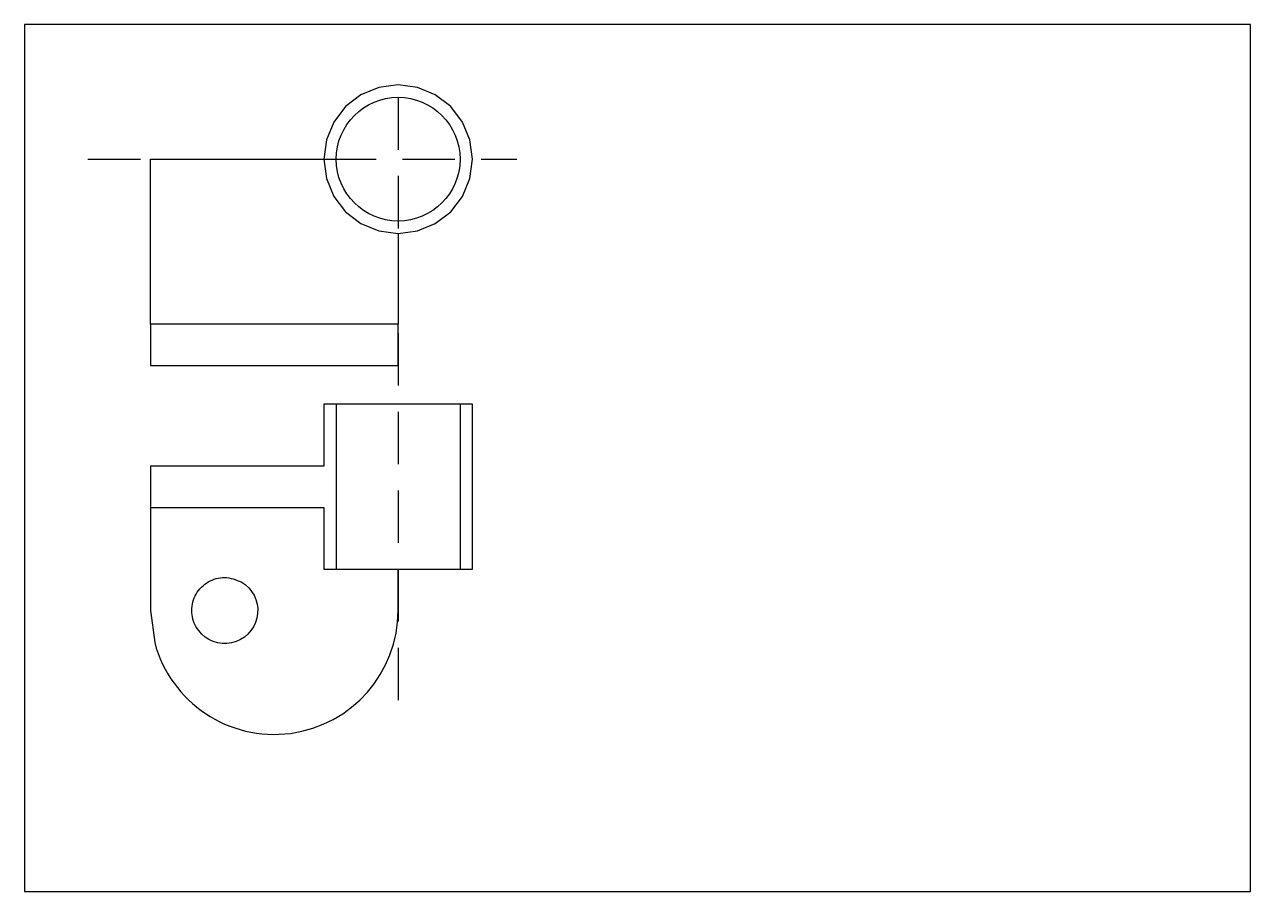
# Model space of a CAD drawing. Header units: millimetres. Extents: x 0 to 297, y 0 to 210.
import ezdxf

# ---------------------------------------------------------------- set-up
doc = ezdxf.new("R2010")
doc.units = ezdxf.units.MM
doc.linetypes.add('DASHDOT', pattern=[25.4, 12.7, -6.35, 0, -6.35])
doc.linetypes.add('DASHED2', pattern=[9.525, 6.35, -3.175])
doc.layers.add('Assi', color=1, linetype='DASHDOT')

# ---------------------------------------------------------------- blocks, each defined once
blk = doc.blocks.new('A$4AE', base_point=(41.78, 0))
at = {"linetype": 'Continuous'}
for p, q in [((92.78, 65.59), (89.05, 62.73)), ((97.12, 67.39), (92.78, 65.59)), ((101.78, 68), (97.12, 67.39)), ((106.44, 67.39), (101.78, 68)), ((110.78, 65.59), (106.44, 67.39)), ((114.51, 62.73), (110.78, 65.59)), ((89.05, 62.73), (86.19, 59)), ((117.37, 59), (114.51, 62.73)), ((86.19, 59), (84.4, 54.66)), ((119.17, 54.66), (117.37, 59)), ((84.4, 54.66), (83.78, 50)), ((119.78, 50), (119.17, 54.66)), ((41.78, 10), (41.78, 50)), ((41.78, 50), (83.78, 50)), ((83.78, 50), (84.4, 45.34)), ((119.17, 45.34), (119.78, 50)), ((84.4, 45.34), (86.19, 41)), ((117.37, 41), (119.17, 45.34)), ((86.19, 41), (89.05, 37.27)), ((114.51, 37.27), (117.37, 41)), ((89.05, 37.27), (92.78, 34.41)), ((110.78, 34.41), (114.51, 37.27)), ((92.78, 34.41), (97.12, 32.61)), ((106.44, 32.61), (110.78, 34.41)), ((97.12, 32.61), (101.78, 32)), ((101.78, 32), (106.44, 32.61)), ((101.78, 32), (101.78, 10)), ((42.8, 10), (41.78, 10)), ((41.78, 10), (41.78, 0)), ((101.78, 10), (100.76, 10)), ((101.78, 0), (101.78, 10)), ((41.78, 0), (42.8, 0)), ((42.8, 0), (45.8, 0)), ((45.8, 0), (50.57, 0)), ((50.57, 0), (56.78, 0)), ((56.78, 0), (64.02, 0)), ((64.02, 0), (71.78, 0)), ((71.78, 0), (79.55, 0)), ((79.55, 0), (86.78, 0)), ((86.78, 0), (93, 0)), ((93, 0), (97.76, 0)), ((97.76, 0), (100.76, 0)), ((100.76, 0), (101.78, 0))]:
    blk.add_line(p, q, dxfattribs=at)
blk.add_circle((101.78, 50), 15, dxfattribs=at)
at = {"linetype": 'Continuous', "start_tangent": (-1, 0), "end_tangent": (-1, 0)}
blk.add_spline([(100.76, 10), (97.76, 10), (93, 10), (86.78, 10), (79.55, 10), (71.78, 10), (64.02, 10), (56.78, 10), (50.57, 10), (42.8, 10)], degree=3, dxfattribs=at)
blk = doc.blocks.new('A$4F3', base_point=(41.78, 23.9))
at = {"linetype": 'Continuous'}
for p, q in [((86.78, 103.9), (83.78, 103.9)), ((83.78, 103.9), (83.78, 88.9)), ((87.29, 103.9), (86.78, 103.9)), ((86.78, 103.9), (86.78, 63.9)), ((116.78, 103.9), (116.27, 103.9)), ((119.78, 103.9), (116.78, 103.9)), ((116.78, 103.9), (116.78, 63.9)), ((119.78, 63.9), (119.78, 103.9)), ((83.78, 88.9), (41.78, 88.9)), ((41.78, 88.9), (41.78, 78.9)), ((41.78, 78.9), (83.78, 78.9)), ((41.78, 78.9), (41.78, 53.9)), ((83.78, 78.9), (83.78, 63.9)), ((83.78, 63.9), (86.78, 63.9)), ((86.78, 63.9), (87.29, 63.9)), ((101.78, 53.9), (101.78, 63.9)), ((116.27, 63.9), (116.78, 63.9)), ((116.78, 63.9), (119.78, 63.9)), ((41.78, 53.9), (42.8, 46.14))]:
    blk.add_line(p, q, dxfattribs=at)
at = {"extrusion": (0, 0, -1)}
blk.add_arc((-59.78, 53.9), 8, 120, 315, dxfattribs=at)
at = {"linetype": 'Continuous'}
blk.add_arc((71.78, 53.9), 30, 195, 0, dxfattribs=at)
for points, start_tangent, end_tangent in [([(116.27, 103.9), (114.77, 103.9), (112.39, 103.9), (109.28, 103.9), (105.66, 103.9), (101.78, 103.9), (97.9, 103.9), (94.28, 103.9), (91.18, 103.9), (87.29, 103.9)], (-1, 0), (-1, 0)), ([(87.29, 63.9), (88.79, 63.9), (91.18, 63.9), (94.28, 63.9), (97.9, 63.9), (101.78, 63.9), (105.66, 63.9), (109.28, 63.9), (112.39, 63.9), (116.27, 63.9)], (1, 0), (1, 0)), ([(54.13, 48.25), (52.85, 49.9), (52.05, 51.83), (51.78, 53.9), (52.05, 55.97), (52.85, 57.9), (54.13, 59.56), (55.78, 60.83), (57.71, 61.63), (59.78, 61.9), (63.78, 60.83)], (-0.608761, 0.793353), (0.92388, -0.382683))]:
    blk.add_spline(points, degree=3, dxfattribs=dict(at, start_tangent=start_tangent, end_tangent=end_tangent))

msp = doc.modelspace()

# ---------------------------------------------------------------- linework, layer by layer
for p, q in [((297, 210), (0, 210)), ((0, 210), (0, 0)), ((297, 0), (297, 210)), ((0, 0), (297, 0))]:
    msp.add_line(p, q)
at = {"layer": 'Assi', "linetype": 'DASHED2', "ltscale": 2}
for p, q in [((90.51, 192.38), (90.51, 41.17)), ((15.37, 177.38), (119.23, 177.38))]:
    msp.add_line(p, q, dxfattribs=at)

# ---------------------------------------------------------------- block references
for name, p in [('A$4AE', (30.51, 127.38)), ('A$4F3', (30.51, 38.05))]:
    msp.add_blockref(name, p)

doc.saveas('drawing.dxf')
